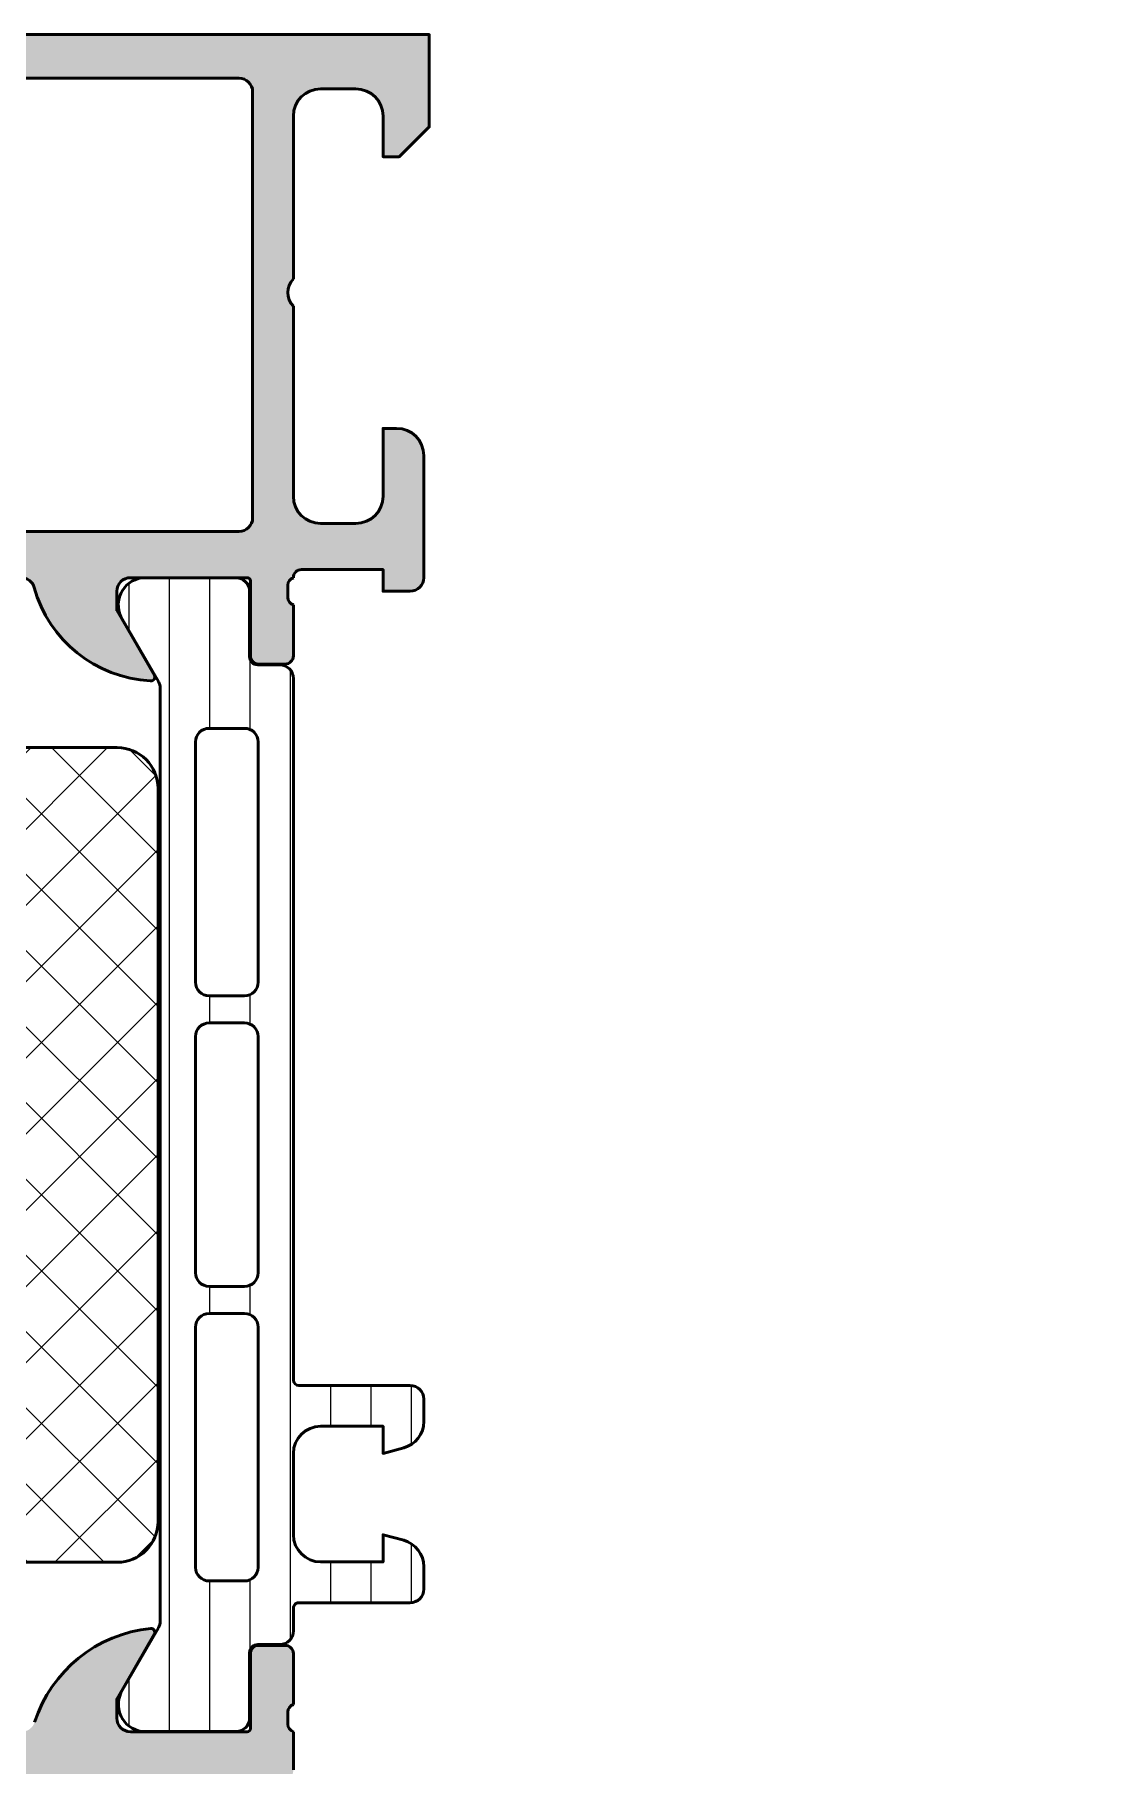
# Model space of a CAD drawing. Extents: x 0 to 94, y -50 to 75.
# Drawn here: x 54.5 to 94, y 11.3 to 75 of the extents above; entities that cross this region are included whole.
import ezdxf

# ---------------------------------------------------------------- set-up
doc = ezdxf.new("R2010")
doc.units = 0
for name, color, linetype, lineweight in [('0S-Alu contour', 7, 'Continuous', 50), ('0S-Alu hatch', 252, 'Continuous', 25), ('0S-Plastic contour', 254, 'Continuous', 50), ('0S-Plastic hatch', 253, 'Continuous', 25), ('0S-PT contour', 91, 'Continuous', 50), ('0S-PT hatch', 103, 'Continuous', 25)]:
    doc.layers.add(name, color=color, linetype=linetype, lineweight=lineweight)

# ---------------------------------------------------------------- blocks, each defined once
blk = doc.blocks.new('284033__6C359EA6_A545_4039_8651_BBAB47DC8556___F2D5224A_0119_4F20_8C53_F41282D07E7C_')
at = {"layer": '0S-Plastic hatch'}
h = blk.add_hatch(dxfattribs=at)
h.set_pattern_fill('ANSI31', color=256, scale=0.4680000000000001, angle=45, style=0)
h.set_pattern_definition([(90, (0, 0), (-1.4859, 0), [])])
edge = h.paths.add_edge_path()
edge.add_line((59.09996198842174, 50.92833361702786), (59.10104830085281, 16.57406486142846))
edge.add_ellipse((58.60104830112571, 16.5740472738114), major_axis=(-0.5000000000364332, 0), ratio=1, start_angle=150.0020787001528, end_angle=180.0020153923252, ccw=False)
edge.add_line((59.03407007280495, 16.32406298372861), (57.71568307501575, 14.04035838247476))
edge.add_arc((58.55695530567452, 13.49975392838028), 0.9999960709244824, 147.275059198046, 261.8204672459877)
edge.add_line((58.41468050876032, 12.50993069970386), (61.89122200456617, 12.51005734716796))
edge.add_arc((61.89120653394642, 13.01005332437417), 0.4999959774455577, 270.0017728166999, 360.0023777790716)
edge.add_line((62.39120251096141, 13.01007407424406), (62.39078363074862, 15.41007244358258))
edge.add_ellipse((62.69078363055182, 15.41008330981689), major_axis=(-0.299999999999997, 0), ratio=1, start_angle=-89.99792470211378, end_angle=0.002075297898500139, ccw=False)
edge.add_line((62.69077276431751, 15.7100833096201), (63.50110409713241, 15.71011193603831))
edge.add_arc((63.5010886657481, 16.21010925689817), 0.4999973210979775, 270.0017683158609, 360.0023822800018)
edge.add_line((64.00108598641388, 16.21013004610165), (64.00240653140382, 17.05120229122874))
edge.add_ellipse((64.20240653140378, 17.05120229122879), major_axis=(-0.1999999999999602, 0), ratio=1, start_angle=269.9999999999959, end_angle=360, ccw=False)
edge.add_line((64.20240653140381, 17.25120229122875), (68.30240653139218, 17.25120229122873))
edge.add_arc((68.30240653139217, 17.75120229122875), 0.5000000000000142, 270.0000000000017, 360)
edge.add_line((68.80240653139217, 17.75120229122875), (68.80240653139172, 18.58195151458678))
edge.add_arc((67.80240653139234, 18.58195151458678), 0.9999999999994194, 0, 74.9999999989227)
edge.add_line((68.06122557651287, 19.54787734087042), (67.3024065313923, 19.75120229122867))
edge.add_line((67.3024065313923, 19.75120229122867), (67.30240653139218, 18.75120229122873))
edge.add_line((67.30240653139218, 18.75120229122873), (65.00240653140384, 18.75120229122873))
edge.add_ellipse((65.0041157771251, 19.7553287754304), major_axis=(-1.004127938958054, 0), ratio=1, start_angle=0.23408772131568867, end_angle=89.90246998467683, ccw=False)
edge.add_line((63.99999621867715, 19.7512263202546), (63.99999621867713, 22.75110467439827))
edge.add_ellipse((65.00411556524489, 22.74707631855109), major_axis=(-1.00412742707411, 0), ratio=1, start_angle=270.0975179750866, end_angle=359.7701403215128, ccw=False)
edge.add_line((65.00240653140378, 23.75120229122872), (67.30240653139218, 23.75120229122874))
edge.add_line((67.30240653139218, 23.75120229122874), (67.30240653139218, 22.75120229122873))
edge.add_line((67.30240653139218, 22.75120229122873), (68.06122557651284, 22.95452724155691))
edge.add_arc((67.80240653139211, 23.92045306784107), 1.000000000000014, 285.0000000010805, 360)
edge.add_line((68.80240653139212, 23.92045306784107), (68.80240653139212, 24.75120229122879))
edge.add_arc((68.30240653139217, 24.75120229122877), 0.4999999999999645, 0, 89.99999999999837)
edge.add_line((68.30240653139218, 25.25120229122874), (64.2024065314039, 25.25120229122873))
edge.add_ellipse((64.2041350842992, 25.45537538707201), major_axis=(-0.2041804127759002, 0), ratio=1, start_angle=1.155868943821872, end_angle=89.5149389342726, ccw=False)
edge.add_line((63.99999621867713, 25.45125658823264), (63.99997329711913, 51.29262339778481))
edge.add_arc((63.49997597625932, 51.29260796640053), 0.4999973210979562, 0.0017683158931002, 90.0023822799153)
edge.add_line((63.4999551870566, 51.7926052870663), (62.68962385424167, 51.7925766606481))
edge.add_ellipse((62.68961298800742, 52.09257666045132), major_axis=(-0.3000000000000183, 0), ratio=1, start_angle=0.002075297898500139, end_angle=90.00207529787389, ccw=False)
edge.add_line((62.38961298820419, 52.09256579421694), (62.38985800878498, 54.49256418760247))
edge.add_arc((61.88986203157875, 54.49254871698272), 0.499995977445579, 0.0017728167248697, 90.0023777790745)
edge.add_line((61.88984128170883, 54.99254469399774), (58.413299785903, 54.99241804653365))
edge.add_arc((58.55564628678474, 54.00260512706298), 0.9999960709244712, 98.18368334978396, 212.7290913977289)
edge.add_line((57.71441322056452, 53.46193973131242), (59.03296565002093, 51.17833064206305))
edge.add_ellipse((58.59996198876952, 50.92831498386882), major_axis=(-0.4999999999994055, 0), ratio=1, start_angle=180.0021352027152, end_angle=210.0020718972501, ccw=False)
edge = h.paths.add_edge_path()
edge.add_line((60.40051391739311, 40.10119604586487), (60.40051391739311, 48.95118994234916))
edge.add_ellipse((60.90051027803649, 48.95119358170578), major_axis=(-0.4999963606566175, 0), ratio=1, start_angle=-90.0004170425845, end_angle=0.00041704286462618256, ccw=False)
edge.add_line((60.90051391739311, 49.45118994234915), (62.20050802366101, 49.45118994234916))
edge.add_ellipse((62.20052459645784, 48.95118994053619), major_axis=(-0.5000000020876287, 0), ratio=1, start_angle=180, end_angle=270.0018991026187, ccw=False)
edge.add_line((62.70052459854546, 48.9511899423543), (62.70052459854547, 40.10119604774747))
edge.add_ellipse((62.20052459638818, 40.10119604774747), major_axis=(-0.5000000021572859, 0), ratio=1, start_angle=89.99810091050108, end_angle=180, ccw=False)
edge.add_line((62.20050802370583, 39.60119604586486), (60.90051391739309, 39.60119604586484))
edge.add_ellipse((60.90051027803633, 40.10119240650808), major_axis=(-0.4999963606564896, 0), ratio=1, start_angle=-0.000417042864683026, end_angle=90.00041704260002, ccw=False)
edge = h.paths.add_edge_path()
edge.add_line((62.70052459853509, 38.10119604656851), (62.70052459853507, 29.40118994305282))
edge.add_ellipse((62.20052459853509, 29.40118994304759), major_axis=(-0.4999999999999787, 0), ratio=1, start_angle=89.9999999999975, end_angle=180, ccw=False)
edge.add_line((62.20052459853508, 28.90118994304761), (60.90051391738271, 28.90118994304763))
edge.add_ellipse((60.90051391738271, 29.40118994304761), major_axis=(-0.4999999999999787, 0), ratio=1, start_angle=0, end_angle=90.0000000000008, ccw=False)
edge.add_line((60.40051391738273, 29.40118994304761), (60.40051391738272, 38.1011960465685))
edge.add_ellipse((60.90051391738274, 38.10119604656328), major_axis=(-0.5000000000000142, 0), ratio=1, start_angle=270.000000001192, end_angle=360, ccw=False)
edge.add_line((60.90051391737233, 38.60119604656329), (62.20052459852467, 38.6011960465633))
edge.add_ellipse((62.20052459853509, 38.10119604656331), major_axis=(-0.5, 0), ratio=1, start_angle=180, end_angle=270.0000000011953, ccw=False)
edge = h.paths.add_edge_path()
edge.add_line((62.70052459853507, 27.40118994305276), (62.70052459853507, 18.55118078777942))
edge.add_ellipse((62.20053985732413, 18.55118078777426), major_axis=(-0.4999847412109446, 0), ratio=1, start_angle=90.00000000000159, end_angle=180, ccw=False)
edge.add_line((62.20053985732413, 18.05119604656332), (60.90052917617179, 18.05119604656329))
edge.add_ellipse((60.9005291761718, 18.55121130535236), major_axis=(-0.500015258789066, 0), ratio=1, start_angle=0, end_angle=89.9999999999992, ccw=False)
edge.add_line((60.40051391738273, 18.55121130535236), (60.40051391738273, 27.40118994304762))
edge.add_ellipse((60.90051027802604, 27.40119358240433), major_axis=(-0.4999963606565535, 0), ratio=1, start_angle=-90.00041704259269, end_angle=0.00041704286462618256, ccw=False)
edge.add_line((60.90051391738273, 27.90118994304764), (62.20050802365065, 27.90118994304762))
edge.add_ellipse((62.20052459644743, 27.40118994123465), major_axis=(-0.5000000020876287, 0), ratio=1, start_angle=180, end_angle=270.001899102613, ccw=False)
at = {"layer": '0S-Alu contour', "color": 7}
for points in [[(60.90051391739311, 49.45118994234915), (62.20050802366101, 49.45118994234916)], [(60.40051391739311, 40.10119604586487), (60.40051391739311, 48.95118994234916)], [(62.70052459854546, 48.9511899423543), (62.70052459854547, 40.10119604774747)], [(62.20050802370583, 39.60119604586486), (60.90051391739309, 39.60119604586484)], [(60.90051391737233, 38.60119604656329), (62.20052459852467, 38.6011960465633)], [(60.40051391738273, 29.40118994304761), (60.40051391738272, 38.1011960465685)], [(62.70052459853509, 38.10119604656851), (62.70052459853507, 29.40118994305282)], [(62.20052459853508, 28.90118994304761), (60.90051391738271, 28.90118994304763)], [(60.90051391738273, 27.90118994304764), (62.20050802365065, 27.90118994304762)], [(60.40051391738273, 18.55121130535236), (60.40051391738273, 27.40118994304762)], [(62.70052459853507, 27.40118994305276), (62.70052459853507, 18.55118078777942)], [(62.20053985732413, 18.05119604656332), (60.90052917617179, 18.05119604656329)]]:
    blk.add_lwpolyline(points, dxfattribs=at)
at = {"layer": '0S-Alu contour', "color": 7, "extrusion": (0, 0, -1)}
for centre, radius, start, end in [((-60.90051027803649, 48.95119358170578), 0.4999963606566175, 359.9995829571354, 90.00041704258453), ((-62.20052459645784, 48.95118994053619), 0.5000000020876287, 89.9981008973813, 180), ((-60.90051027803633, 40.10119240650808), 0.4999963606564896, 269.9995829574, 0.0004170428646345), ((-62.20052459638818, 40.10119604774747), 0.5000000021572859, 180, 270.0018990894989), ((-60.90051391738274, 38.10119604656328), 0.5000000000000142, 0, 89.99999999880797), ((-62.20052459853509, 38.10119604656331), 0.5, 89.99999999880473, 180), ((-60.90051391738271, 29.40118994304761), 0.4999999999999787, 269.9999999999992, 0), ((-62.20052459853509, 29.40118994304759), 0.4999999999999787, 180, 270.0000000000025), ((-60.90051027802604, 27.40119358240433), 0.4999963606565535, 359.9995829571354, 90.00041704259269), ((-62.20052459644743, 27.40118994123465), 0.5000000020876287, 89.998100897387, 180), ((-60.9005291761718, 18.55121130535236), 0.500015258789066, 270.0000000000008, 0), ((-62.20053985732413, 18.55118078777426), 0.4999847412109446, 180, 269.9999999999984)]:
    blk.add_arc(centre, radius, start, end, dxfattribs=at)
at = {"layer": '0S-Plastic contour', "color": 7}
for points in [[(61.88984128170883, 54.99254469399774), (58.413299785903, 54.99241804653365)], [(62.38961298820419, 52.09256579421694), (62.38985800878498, 54.49256418760247)], [(57.71441322056452, 53.46193973131242), (59.03296565002093, 51.17833064206305)], [(63.4999551870566, 51.7926052870663), (62.68962385424167, 51.7925766606481)], [(63.99999621867713, 25.45125658823264), (63.99997329711913, 51.29262339778481)], [(59.09996198842174, 50.92833361702786), (59.10104830085281, 16.57406486142846)], [(68.30240653139218, 25.25120229122874), (64.2024065314039, 25.25120229122873)], [(68.80240653139212, 23.92045306784107), (68.80240653139212, 24.75120229122879)], [(65.00240653140378, 23.75120229122872), (67.30240653139218, 23.75120229122874), (67.30240653139218, 22.75120229122873), (68.06122557651284, 22.95452724155691)], [(63.99999621867715, 19.7512263202546), (63.99999621867713, 22.75110467439827)], [(68.06122557651287, 19.54787734087042), (67.3024065313923, 19.75120229122867), (67.30240653139218, 18.75120229122873), (65.00240653140384, 18.75120229122873)], [(68.80240653139217, 17.75120229122875), (68.80240653139172, 18.58195151458678)], [(64.20240653140381, 17.25120229122875), (68.30240653139218, 17.25120229122873)], [(64.00108598641388, 16.21013004610165), (64.00240653140382, 17.05120229122874)], [(59.03407007280495, 16.32406298372861), (57.71568307501575, 14.04035838247476)], [(62.39120251096141, 13.01007407424406), (62.39078363074862, 15.41007244358258)], [(62.69077276431751, 15.7100833096201), (63.50110409713241, 15.71011193603831)], [(58.41468050876032, 12.50993069970386), (61.89122200456617, 12.51005734716796)]]:
    blk.add_lwpolyline(points, dxfattribs=at)
for centre, radius, start, end in [((58.55564628678474, 54.00260512706298), 0.9999960709244712, 98.18368334978396, 212.7290913977289), ((61.88986203157875, 54.49254871698272), 0.499995977445579, 0.0017728167248697, 90.0023777790745), ((63.49997597625932, 51.29260796640053), 0.4999973210979562, 0.0017683158931002, 90.0023822799153), ((68.30240653139217, 24.75120229122877), 0.4999999999999645, 0, 89.99999999999837), ((67.80240653139211, 23.92045306784107), 1.000000000000014, 285.0000000010805, 0), ((67.80240653139234, 18.58195151458678), 0.9999999999994194, 0, 74.9999999989227), ((68.30240653139217, 17.75120229122875), 0.5000000000000142, 270.0000000000017, 0), ((63.5010886657481, 16.21010925689817), 0.4999973210979775, 270.0017683158609, 0.0023822800018465), ((58.55695530567452, 13.49975392838028), 0.9999960709244824, 147.275059198046, 261.8204672459877), ((61.89120653394642, 13.01005332437417), 0.4999959774455577, 270.0017728166999, 0.0023777790715539)]:
    blk.add_arc(centre, radius, start, end, dxfattribs=at)
at = {"layer": '0S-Plastic contour', "color": 7, "extrusion": (0, 0, -1)}
for centre, radius, start, end in [((-62.68961298800742, 52.09257666045132), 0.3000000000000183, 269.9979247021261, 359.9979247021015), ((-58.59996198876952, 50.92831498386882), 0.4999999999994055, 149.9979281027499, 179.9978647972848), ((-64.2041350842992, 25.45537538707201), 0.2041804127759003, 270.4850610657274, 358.8441310561781), ((-65.00411556524489, 22.74707631855109), 1.00412742707411, 0.2298596784871673, 89.90248202491338), ((-65.0041157771251, 19.7553287754304), 1.004127938958054, 270.0975300153232, 359.7659122786843), ((-64.20240653140378, 17.05120229122879), 0.1999999999999602, 0, 90.00000000000406), ((-58.60104830112571, 16.5740472738114), 0.5000000000364332, 179.9979846076748, 209.9979212998472), ((-62.69078363055182, 15.41008330981689), 0.299999999999997, 359.9979247021015, 89.99792470211386)]:
    blk.add_arc(centre, radius, start, end, dxfattribs=at)
blk = doc.blocks.new('345120__31F8F9F4_940D_404D_8873_47525CB33C26_')
at = {"layer": '0S-Alu hatch'}
h = blk.add_hatch(color=256, dxfattribs=at)
edge = h.paths.add_edge_path()
edge.add_line((25, 71.59996795654297), (26.0999755859375, 70.49999237060545))
edge.add_line((26.0999755859375, 70.49999237060545), (26.699951171875, 70.49999237060545))
edge.add_line((26.699951171875, 70.49999237060545), (26.699951171875, 72.00045013427734))
edge.add_ellipse((27.70003757115056, 72.00035610491898), major_axis=(-1.000086403695934, 0), ratio=1, start_angle=270.00494988616003, end_angle=359.99461298015063, ccw=False)
edge.add_line((27.699951171875, 73.00044250488281), (29, 73.00044250488281))
edge.add_ellipse((28.99994519131176, 72.00038769658362), major_axis=(-1.00005480980111, 0), ratio=1, start_angle=180.002703004082, end_angle=269.99685986559155, ccw=False)
edge.add_line((30, 72.00043487549024), (30, 66))
edge.add_ellipse((29.47516065968164, 65.5), major_axis=(-0.7248836686985065, 0), ratio=1, start_angle=136.3884232636864, end_angle=223.6115767363136, ccw=False)
edge.add_line((30, 65), (30, 58))
edge.add_ellipse((28.99994120227104, 58.00005879772896), major_axis=(-1.000058799457446, 0), ratio=1, start_angle=90.0033686636408, end_angle=179.996631336242, ccw=False)
edge.add_line((29, 57), (27.699951171875, 57))
edge.add_ellipse((27.70003864244394, 58.00008747056893), major_axis=(-1.000087474394151, 0), ratio=1, start_angle=0.005011256110094564, end_angle=89.99498874391873, ccw=False)
edge.add_line((26.699951171875, 57.9999999999995), (26.699951171875, 60.5))
edge.add_line((26.699951171875, 60.5), (26.199951171875, 60.5))
edge.add_arc((26.20003864244394, 59.49991252943106), 1.000087474394158, 90.00501125608184, 179.9949887438899)
edge.add_line((25.199951171875, 59.50000000000049), (25.20001220703125, 55))
edge.add_arc((25.69998146641059, 54.99997688836301), 0.4999692599135194, 179.9973514386468, 270.0035228322341)
edge.add_line((25.70001220703125, 54.50000762939453), (26.70001220703125, 54.5))
edge.add_line((26.70001220703125, 54.5), (26.70001220703125, 55.29999542236328))
edge.add_line((26.70001220703125, 55.29999542236328), (29.69992065429687, 55.29999542236328))
edge.add_ellipse((29.70053773361598, 55.00062467693962), major_axis=(-0.2993713814017683, 0), ratio=1, start_angle=179.8789847210085, end_angle=270.1181010204816, ccw=False)
edge.add_ellipse((29.92107200072258, 54.73247177861234), major_axis=(-0.2788950563274384, 0), ratio=1, start_angle=178.8354106259045, end_angle=253.5801235805051, ccw=False)
edge.add_line((30.19990944726563, 54.72680337061397), (30.19990944726563, 54.27320937061399))
edge.add_ellipse((29.92104135162247, 54.26754871113693), major_axis=(-0.278925541737147, 0), ratio=1, start_angle=106.4245945553528, end_angle=181.1628700728862, ccw=False)
edge.add_line((29.99990844726562, 54.00000537061398), (29.99990844726563, 52.11999437060547))
edge.add_arc((30.29990844726563, 52.11999437060547), 0.3000000000000007, 180, 270.0000000000007)
edge.add_line((30.29990844726563, 51.81999437060547), (31.27988276630841, 51.81999437060547))
edge.add_arc((31.27988276630841, 52.11999437060547), 0.3000000000000043, 270, 360)
edge.add_line((31.57988276630842, 52.11999437060547), (31.57988276630841, 54.87999237060546))
edge.add_ellipse((31.69988276630841, 54.87999237060547), major_axis=(-0.1199999999999939, 0), ratio=1, start_angle=269.9999999999966, end_angle=360, ccw=False)
edge.add_line((31.69988276630841, 54.99999237060546), (35.99987792968751, 55.0001220703125))
edge.add_ellipse((35.99989081194119, 54.50013495270454), major_axis=(-0.4999871177739147, 0), ratio=1, start_angle=179.9993980350858, end_angle=270.0014762355673, ccw=False)
edge.add_line((36.49987792968751, 54.50012969970502), (36.4998779296875, 53.80012512207031))
edge.add_line((36.4998779296875, 53.80012512207031), (35.11163330078125, 51.3956069946289))
edge.add_arc((35.2354760166632, 51.33769717461277), 0.1367134431258271, 154.9388426484942, 284.9266257937842)
edge.add_arc((34.92090979592016, 56.01638100774355), 4.823483216037484, 274.1585276595125, 343.4516360774273)
edge.add_ellipse((40.02389249098135, 54.50012207031239), major_axis=(-0.500000000000105, 0), ratio=1, start_angle=269.9999999999984, end_angle=343.45163607742865, ccw=False)
edge.add_line((40.02389249098137, 55.0001220703125), (53.97897234221997, 55.0001220703125))
edge.add_ellipse((53.97897234221999, 54.50012207031238), major_axis=(-0.5000000000001208, 0), ratio=1, start_angle=195.5022685849569, end_angle=270.00000000000165, ccw=False)
edge.add_arc((58.97791587154023, 55.88666495980151), 4.687671692939359, 195.5022685849561, 266.9583986954666)
edge.add_arc((58.76730593307565, 51.33526302328413), 0.1351541355356594, 253.6162966762189, 386.5182348815064)
edge.add_line((58.88824081420898, 51.39560699462891), (57.49999618530273, 53.8001251220703))
edge.add_line((57.49999618530273, 53.8001251220703), (57.49999618530273, 54.50012969970702))
edge.add_ellipse((57.99998330304906, 54.50013495270452), major_axis=(-0.4999871177739239, 0), ratio=1, start_angle=-90.00147623556478, end_angle=0.0006019649143240713, ccw=False)
edge.add_line((57.99999618530272, 55.00012207031249), (62.30002203960009, 55.00012952636687))
edge.add_ellipse((62.30002203960011, 54.88012969970704), major_axis=(-0.1199998266598357, 0), ratio=1, start_angle=180, end_angle=270.00000000000676, ccw=False)
edge.add_line((62.42002186625994, 54.88012969970703), (62.42002186625994, 52.12013169970703))
edge.add_arc((62.72002186625995, 52.12013169970703), 0.3000000000000043, 180, 269.9999999999986)
edge.add_line((62.72002186625994, 51.82013169970701), (63.69999618530272, 51.82013169970701))
edge.add_arc((63.69999618530271, 52.12013169970703), 0.3000000000000043, 270.0000000000013, 360)
edge.add_line((63.99999618530271, 52.12013169970703), (63.99999618530272, 54.00014269971554))
edge.add_ellipse((64.07886328094587, 54.26768604023847), major_axis=(-0.2789255417371383, 0), ratio=1, start_angle=-1.1628700728879835, end_angle=73.575405444649, ccw=False)
edge.add_line((63.79999518530271, 54.27334669971553), (63.79999518530273, 54.72694069971554))
edge.add_ellipse((64.07883263184577, 54.73260910771392), major_axis=(-0.2788950563274237, 0), ratio=1, start_angle=-73.58012358049638, end_angle=1.1645893740987958, ccw=False)
edge.add_ellipse((64.29930476826628, 55.00068701524947), major_axis=(-0.2993091018266813, 0), ratio=1, start_angle=-90.1234469669696, end_angle=0.1066851849668069, ccw=False)
edge.add_line((64.2999496459961, 55.29999542236328), (67.29985809326172, 55.29999542236328))
edge.add_line((67.29985809326172, 55.29999542236328), (67.29985809326172, 54.50000000000001))
edge.add_line((67.29985809326172, 54.50000000000001), (68.29985809326172, 54.50000762939453))
edge.add_arc((68.29988883388238, 54.99997688836302), 0.4999692599135316, 269.9964771677667, 360.0026485613531)
edge.add_line((68.79985809326173, 55.00000000000003), (68.79991912841797, 59.5))
edge.add_arc((67.79983165784903, 59.49991252943106), 1.000087474394158, 0.0050112561101264, 89.99498874391819)
edge.add_line((67.79991912841797, 60.5), (67.29991912841795, 60.5))
edge.add_line((67.29991912841795, 60.5), (67.29991912841795, 58))
edge.add_ellipse((66.29983165784903, 58.00008747056895), major_axis=(-1.000087474394158, 0), ratio=1, start_angle=90.0050112560819, end_angle=179.99498874389, ccw=False)
edge.add_line((66.29991912841797, 57), (64.99987030029297, 57))
edge.add_ellipse((64.99992287798285, 58.00004876279931), major_axis=(-1.000048764181455, 0), ratio=1, start_angle=0.0027937662852082212, end_angle=89.99698766716563, ccw=False)
edge.add_line((63.99987411499024, 58.00000000000135), (63.99987411499023, 65))
edge.add_ellipse((64.52471345530859, 65.5), major_axis=(-0.7248836686985038, 0), ratio=1, start_angle=-43.61157673631328, end_angle=43.61157673631379, ccw=False)
edge.add_line((63.99987411499023, 66), (63.99987411499023, 72.00043487548828))
edge.add_ellipse((64.99991888881756, 72.00039773154604), major_axis=(-1.000044774517131, 0), ratio=1, start_angle=270.00278379275005, end_angle=359.9978719041484, ccw=False)
edge.add_line((64.99987030029297, 73.00044250488281), (66.29991912841797, 73.00044250488281))
edge.add_ellipse((66.29983272914241, 72.00035610491898), major_axis=(-1.000086403695928, 0), ratio=1, start_angle=180.0053870199847, end_angle=269.99505011383974, ccw=False)
edge.add_line((67.29991912841795, 72.00045013427822), (67.29991912841795, 70.49999237060545))
edge.add_line((67.29991912841795, 70.49999237060545), (67.89989471435545, 70.49999237060545))
edge.add_line((67.89989471435545, 70.49999237060545), (68.99987030029297, 71.59996795654297))
edge.add_line((68.99987030029297, 71.59996795654297), (68.99987030029298, 75))
edge.add_line((68.99987030029298, 75), (25, 75))
edge.add_line((25, 75), (25, 71.59996795654297))
edge = h.paths.add_edge_path()
edge.add_ellipse((32.00001799965668, 72.89999115561676), major_axis=(-0.500002740875127, 0), ratio=1, start_angle=270.00031407857136, end_angle=359.99968592151924, ccw=False)
edge.add_line((32.00001525878906, 73.39999389648438), (61.99985885620117, 73.39999389648438))
edge.add_ellipse((61.99985611533357, 72.89999115561676), major_axis=(-0.5000027408751199, 0), ratio=1, start_angle=180.0003140784808, end_angle=269.99968592142943, ccw=False)
edge.add_line((62.49985885620117, 72.89999389648438), (62.49985885620117, 57.19999694824297))
edge.add_ellipse((61.99985611533357, 57.19999968910979), major_axis=(-0.5000027408751199, 0), ratio=1, start_angle=90.00031407857063, end_angle=179.9996859215194, ccw=False)
edge.add_line((61.99985885620117, 56.69999694824219), (32.00001525878906, 56.69999694824219))
edge.add_ellipse((32.00001799965669, 57.19999968910981), major_axis=(-0.5000027408751332, 0), ratio=1, start_angle=0.00031407848081244083, end_angle=89.9996859214279, ccw=False)
edge.add_line((31.50001525878906, 57.19999694824219), (31.50001525878906, 72.89999389648356))
at = {"layer": '0S-Alu contour', "color": 7}
for points in [[(67.29991912841795, 72.00045013427822), (67.29991912841795, 70.49999237060545), (67.89989471435545, 70.49999237060545), (68.99987030029297, 71.59996795654297), (68.99987030029298, 75), (25, 75), (25, 71.59996795654297)], [(32.00001525878906, 73.39999389648438), (61.99985885620117, 73.39999389648438)], [(27.699951171875, 73.00044250488281), (29, 73.00044250488281)], [(31.50001525878906, 57.19999694824219), (31.50001525878906, 72.89999389648356)], [(62.49985885620117, 72.89999389648438), (62.49985885620117, 57.19999694824297)], [(64.99987030029297, 73.00044250488281), (66.29991912841797, 73.00044250488281)], [(25, 71.59996795654297), (26.0999755859375, 70.49999237060545), (26.699951171875, 70.49999237060545), (26.699951171875, 72.00045013427734)], [(30, 72.00043487549024), (30, 66)], [(63.99987411499023, 66), (63.99987411499023, 72.00043487548828)], [(30, 65), (30, 58)], [(63.99987411499024, 58.00000000000135), (63.99987411499023, 65)], [(26.699951171875, 57.9999999999995), (26.699951171875, 60.5), (26.199951171875, 60.5)], [(67.79991912841797, 60.5), (67.29991912841795, 60.5), (67.29991912841795, 58)], [(25.199951171875, 59.50000000000049), (25.20001220703125, 55)], [(68.79985809326173, 55.00000000000003), (68.79991912841797, 59.5)], [(29, 57), (27.699951171875, 57)], [(66.29991912841797, 57), (64.99987030029297, 57)], [(61.99985885620117, 56.69999694824219), (32.00001525878906, 56.69999694824219)], [(25.70001220703125, 54.50000762939453), (26.70001220703125, 54.5), (26.70001220703125, 55.29999542236328), (29.69992065429687, 55.29999542236328)], [(31.57988276630842, 52.11999437060547), (31.57988276630841, 54.87999237060546)], [(31.69988276630841, 54.99999237060546), (35.99987792968751, 55.0001220703125)], [(40.02389249098137, 55.0001220703125), (53.97897234221997, 55.0001220703125)], [(57.99999618530272, 55.00012207031249), (62.30002203960009, 55.00012952636687)], [(62.42002186625994, 54.88012969970703), (62.42002186625994, 52.12013169970703)], [(64.2999496459961, 55.29999542236328), (67.29985809326172, 55.29999542236328), (67.29985809326172, 54.50000000000001), (68.29985809326172, 54.50000762939453)], [(30.19990944726563, 54.72680337061397), (30.19990944726563, 54.27320937061399)], [(36.49987792968751, 54.50012969970502), (36.4998779296875, 53.80012512207031), (35.11163330078125, 51.3956069946289)], [(58.88824081420898, 51.39560699462891), (57.49999618530273, 53.8001251220703), (57.49999618530273, 54.50012969970702)], [(63.79999518530271, 54.27334669971553), (63.79999518530273, 54.72694069971554)], [(29.99990844726562, 54.00000537061398), (29.99990844726563, 52.11999437060547)], [(63.99999618530271, 52.12013169970703), (63.99999618530272, 54.00014269971554)], [(30.29990844726563, 51.81999437060547), (31.27988276630841, 51.81999437060547)], [(62.72002186625994, 51.82013169970701), (63.69999618530272, 51.82013169970701)]]:
    blk.add_lwpolyline(points, dxfattribs=at)
at = {"layer": '0S-Alu contour', "color": 7, "extrusion": (0, 0, -1)}
for centre, radius, start, end in [((-32.00001799965668, 72.89999115561676), 0.500002740875127, 0.0003140784807261, 89.99968592142865), ((-61.99985611533357, 72.89999115561676), 0.5000027408751199, 90.00031407857054, 179.9996859215192), ((-27.70003757115056, 72.00035610491898), 1.000086403695934, 0.0053870198493499, 89.99505011383995), ((-28.99994519131176, 72.00038769658362), 1.00005480980111, 90.00314013440845, 179.997296995918), ((-64.99991888881756, 72.00039773154604), 1.000044774517131, 0.0021280958516367, 89.99721620724998), ((-66.29983272914241, 72.00035610491898), 1.000086403695928, 90.00494988616028, 179.9946129800153), ((-29.47516065968164, 65.5), 0.7248836686985065, 136.3884232636864, 223.6115767363136), ((-64.52471345530859, 65.5), 0.7248836686985038, 316.3884232636862, 43.6115767363134), ((-27.70003864244394, 58.00008747056893), 1.000087474394151, 270.0050112560814, 359.9949887438899), ((-28.99994120227104, 58.00005879772896), 1.000058799457446, 180.003368663758, 269.9966313363592), ((-64.99992287798285, 58.00004876279931), 1.000048764181455, 270.0030123328344, 359.9972062337148), ((-66.29983165784903, 58.00008747056895), 1.000087474394158, 180.0050112561101, 269.9949887439181), ((-32.00001799965669, 57.19999968910981), 0.5000027408751332, 270.0003140785721, 359.9996859215192), ((-61.99985611533357, 57.19999968910979), 0.5000027408751199, 180.0003140784807, 269.9996859214294), ((-29.70053773361598, 55.00062467693962), 0.2993713814017683, 89.88189897951835, 180.1210152789915), ((-29.92107200072258, 54.73247177861234), 0.2788950563274384, 106.4198764194949, 181.1645893740956), ((-31.69988276630841, 54.87999237060547), 0.1199999999999939, 0, 90.0000000000034), ((-35.99989081194119, 54.50013495270454), 0.4999871177739148, 89.9985237644327, 180.0006019649143), ((-40.02389249098135, 54.50012207031239), 0.500000000000105, 16.54836392257136, 90.0000000000016), ((-53.97897234221999, 54.50012207031238), 0.5000000000001208, 89.99999999999837, 164.4977314150431), ((-57.99998330304906, 54.50013495270452), 0.4999871177739239, 359.9993980350857, 90.00147623556484), ((-62.30002203960011, 54.88012969970704), 0.1199998266598357, 89.99999999999324, 180), ((-64.07883263184577, 54.73260910771392), 0.2788950563274237, 358.8354106259012, 73.5801235804964), ((-64.29930476826628, 55.00068701524947), 0.2993091018266813, 359.8933148150332, 90.1234469669697), ((-29.92104135162247, 54.26754871113693), 0.278925541737147, 178.8371299271138, 253.5754054446472), ((-64.07886328094587, 54.26768604023847), 0.2789255417371383, 286.4245945553511, 1.162870072888105)]:
    blk.add_arc(centre, radius, start, end, dxfattribs=at)
at = {"layer": '0S-Alu contour', "color": 7}
for centre, radius, start, end in [((26.20003864244394, 59.49991252943106), 1.000087474394158, 90.00501125608184, 179.9949887438899), ((67.79983165784903, 59.49991252943106), 1.000087474394158, 0.0050112561101264, 89.99498874391819), ((25.69998146641059, 54.99997688836301), 0.4999692599135194, 179.9973514386468, 270.0035228322341), ((68.29988883388238, 54.99997688836302), 0.4999692599135316, 269.9964771677667, 0.0026485613531484), ((34.92090979592016, 56.01638100774355), 4.823483216037484, 274.1585276595125, 343.4516360774273), ((58.97791587154023, 55.88666495980151), 4.687671692939359, 195.5022685849561, 266.9583986954666), ((30.29990844726563, 52.11999437060547), 0.3000000000000007, 180, 270.0000000000007), ((31.27988276630841, 52.11999437060547), 0.3000000000000043, 270, 0), ((62.72002186625995, 52.12013169970703), 0.3000000000000043, 180, 269.9999999999986), ((63.69999618530271, 52.12013169970703), 0.3000000000000043, 270.0000000000013, 0), ((35.2354760166632, 51.33769717461277), 0.1367134431258271, 154.9388426484942, 284.9266257937842), ((58.76730593307565, 51.33526302328413), 0.1351541355356594, 253.6162966762189, 26.51823488150635)]:
    blk.add_arc(centre, radius, start, end, dxfattribs=at)
blk = doc.blocks.new('382360__E9111ABD_8E90_4E13_966F_8366055547B5_')
at = {"layer": '0S-PT hatch'}
h = blk.add_hatch(dxfattribs=at)
h.set_pattern_fill('ANSI37', color=256, scale=0.625, angle=90, style=0)
h.set_pattern_definition([(135, (0, 0), (-1.403165018917055, -1.403165018917055), []), (225, (0, 0), (1.403165018917055, -1.403165018917055), [])])
edge = h.paths.add_edge_path()
edge.add_ellipse((57.51974684121751, 47.24119923922816), major_axis=(-1.499999999999992, 0), ratio=1, start_angle=180, end_angle=270.0000000000003, ccw=False)
edge.add_line((59.01974684121751, 47.24119923922816), (59.01974684121751, 20.24119923922816))
edge.add_ellipse((57.51974684121751, 20.24119923922815), major_axis=(-1.499999999999992, 0), ratio=1, start_angle=89.99999999999977, end_angle=180, ccw=False)
edge.add_line((57.51974684121751, 18.74119923922816), (36.51974684121751, 18.74119923922816))
edge.add_ellipse((36.5197468412175, 20.24119923922816), major_axis=(-1.499999999999996, 0), ratio=1, start_angle=0, end_angle=90.00000000000028, ccw=False)
edge.add_line((35.01974684121751, 20.24119923922816), (35.01974684121751, 47.24119923922816))
edge.add_ellipse((36.5197468412175, 47.24119923922817), major_axis=(-1.499999999999992, 0), ratio=1, start_angle=269.9999999999997, end_angle=360, ccw=False)
edge.add_line((36.51974684121751, 48.74119923922816), (57.51974684121751, 48.74119923922815))
at = {"layer": '0S-PT contour', "color": 7}
for points in [[(36.51974684121751, 48.74119923922816), (57.51974684121751, 48.74119923922815)], [(35.01974684121751, 20.24119923922816), (35.01974684121751, 47.24119923922816)], [(59.01974684121751, 47.24119923922816), (59.01974684121751, 20.24119923922816)], [(57.51974684121751, 18.74119923922816), (36.51974684121751, 18.74119923922816)]]:
    blk.add_lwpolyline(points, dxfattribs=at)
at = {"layer": '0S-PT contour', "color": 7, "extrusion": (0, 0, -1)}
for centre, radius, start, end in [((-36.5197468412175, 47.24119923922817), 1.499999999999992, 0, 90.00000000000028), ((-57.51974684121751, 47.24119923922816), 1.499999999999992, 89.99999999999973, 180), ((-36.5197468412175, 20.24119923922816), 1.499999999999996, 269.9999999999997, 0), ((-57.51974684121751, 20.24119923922815), 1.499999999999992, 180, 270.0000000000002)]:
    blk.add_arc(centre, radius, start, end, dxfattribs=at)
blk = doc.blocks.new('347170__F2A2A305_ED98_44A5_8DE3_8D0D16699A0F_')
at = {"layer": '0S-Alu hatch'}
h = blk.add_hatch(color=256, dxfattribs=at)
edge = h.paths.add_edge_path()
edge.add_line((25, 1.600006103515625), (31.05704957566179, 1.946121914226026))
edge.add_arc((31, 2.944493260928652), 1.000000000000003, 273.2704755915706, 360)
edge.add_line((32, 2.944493260928645), (32, 10.10000610351562))
edge.add_arc((31.5, 10.10000610351563), 0.4999999999999965, 0, 89.99999999999959)
edge.add_line((31.50000000000001, 10.60000610351562), (30.50000000000001, 10.60000610351562))
edge.add_ellipse((30.49999999999999, 11.10000610351562), major_axis=(-0.4999999999999929, 0), ratio=1, start_angle=0, end_angle=90.0000000000012, ccw=False)
edge.add_line((30, 11.10000610351562), (30, 12.50000000000001))
edge.add_arc((29.92116355345695, 12.76752059199313), 0.2788950563274372, 286.4198764194927, 361.1645893740982)
edge.add_line((30.20000100000001, 12.7731889999915), (30.20000100000001, 13.2267829999915))
edge.add_arc((29.92113290435683, 13.23244365946856), 0.2789255417371541, 358.8371299271138, 433.5754054446453)
edge.add_line((30, 13.49998699999151), (30.00000000000001, 15.37999800000001))
edge.add_ellipse((30.3, 15.37999800000001), major_axis=(-0.2999999999999936, 0), ratio=1, start_angle=269.9999999999993, end_angle=360, ccw=False)
edge.add_line((30.30000000000001, 15.67999800000001), (31.2799743190428, 15.67999800000001))
edge.add_ellipse((31.2799743190428, 15.37999800000002), major_axis=(-0.2999999999999883, 0), ratio=1, start_angle=180, end_angle=269.99999999999864, ccw=False)
edge.add_line((31.57997431904279, 15.37999800000001), (31.57997431904279, 12.62000000000001))
edge.add_arc((31.69997431904281, 12.62000000000001), 0.1200000000000116, 180, 270)
edge.add_line((31.69997431904281, 12.5), (36, 12.5))
edge.add_arc((36, 13), 0.5000000000000036, 269.9999999999992, 360)
edge.add_line((36.5, 13), (36.49999999999999, 13.7))
edge.add_line((36.49999999999999, 13.7), (35.11850454237764, 16.09282032302755))
edge.add_ellipse((35.2381197846483, 16.16188021535171), major_axis=(-0.1381197846483027, 0), ratio=1, start_angle=-95.62257755079202, end_angle=30.000000000003524, ccw=False)
edge.add_ellipse((34.76177675882622, 11.3233911381523), major_axis=(-4.9999999999999, 0), ratio=1, start_angle=197.7484163560705, end_angle=264.3774224492066, ccw=False)
edge.add_arc((40.00016724199148, 13.00005352948752), 0.5001755998000226, 197.7484163560676, 269.9999999999968)
edge.add_line((40.00016724199144, 12.49987792968749), (53.9998060551277, 12.4998779296875))
edge.add_arc((53.99980605512769, 13.00005352948753), 0.5001755998000342, 270.0000000000008, 342.2515836439295)
edge.add_ellipse((59.23819653829298, 11.32339113815231), major_axis=(-4.999999999999901, 0), ratio=1, start_angle=275.62257755079395, end_angle=342.25158364392973, ccw=False)
edge.add_ellipse((58.76185351247084, 16.16188021535172), major_axis=(-0.1381197846482975, 0), ratio=1, start_angle=149.9999999999976, end_angle=275.6225775507894, ccw=False)
edge.add_line((58.8814687547415, 16.09282032302756), (57.49997329711913, 13.7))
edge.add_line((57.49997329711913, 13.7), (57.49997329711914, 13))
edge.add_arc((57.99997329711914, 13), 0.5, 180, 269.9999999999984)
edge.add_line((57.99997329711913, 12.5), (62.29999897807633, 12.5))
edge.add_arc((62.29999897807633, 12.62000000000001), 0.1200000000000152, 270, 360)
edge.add_line((62.41999897807635, 12.62000000000002), (62.41999897807634, 15.379998))
edge.add_ellipse((62.71999897807634, 15.37999799999999), major_axis=(-0.3000000000000043, 0), ratio=1, start_angle=269.99999999999864, end_angle=360, ccw=False)
edge.add_line((62.71999897807635, 15.679998), (63.69997329711913, 15.679998))
edge.add_ellipse((63.69997329711914, 15.37999799999999), major_axis=(-0.300000000000006, 0), ratio=1, start_angle=180, end_angle=270.00000000000136, ccw=False)
edge.add_line((63.99997329711914, 15.379998), (63.99997329711914, 13.49998699999148))
edge.add_arc((64.07884039276229, 13.23244365946855), 0.2789255417371297, 106.4245945553516, 181.162870072884)
edge.add_line((63.79997229711914, 13.2267829999915), (63.79997229711914, 12.77318899999148))
edge.add_arc((64.07880974366219, 12.76752059199309), 0.2788950563274381, 178.8354106258996, 253.5801235805051)
edge.add_line((63.99997329711913, 12.49999999999998), (63.99997329711914, 11.10000610351562))
edge.add_ellipse((63.49997329711914, 11.10000610351562), major_axis=(-0.5, 0), ratio=1, start_angle=89.9999999999983, end_angle=180, ccw=False)
edge.add_line((63.49997329711912, 10.60000610351562), (62.49996948242188, 10.60000610351562))
edge.add_arc((62.49996948242188, 10.10000610351562), 0.5000000000000018, 90, 180)
edge.add_line((61.99996948242188, 10.10000610351562), (61.99996948242188, 2.944493478911098))
edge.add_arc((62.99996948242188, 2.944493478911094), 0.9999999999999928, 180, 266.7295223531663)
edge.add_line((62.94291987094739, 1.946122134254911), (68.9999694824219, 1.600006103515625))
edge.add_line((68.9999694824219, 1.600006103515625), (83.59849254281089, 1.59999999999998))
edge.add_line((83.59849254281089, 1.59999999999998), (84.89996948242184, 1.59999999999998))
edge.add_arc((84.89996948242184, 2.099999999999996), 0.5000000000000169, 270.0000000000017, 360)
edge.add_line((85.39996948242185, 2.100000000000001), (85.39996948242187, 3.299999999999954))
edge.add_arc((84.89996948242187, 3.299999999999977), 0.5, 0, 89.99999999999837)
edge.add_line((84.89996948242188, 3.799999999999977), (84.39996948242187, 3.799999999999982))
edge.add_ellipse((84.39996948242187, 4.299999999999966), major_axis=(-0.4999999999999832, 0), ratio=1, start_angle=0, end_angle=90.00000000000159, ccw=False)
edge.add_line((83.89996948242188, 4.299999999999975), (83.89996948242187, 4.499999999999992))
edge.add_ellipse((84.39996948242187, 4.499999999999992), major_axis=(-0.5, 0), ratio=1, start_angle=269.9999999999951, end_angle=360, ccw=False)
edge.add_line((84.39996948242191, 4.999999999999995), (87.19996948242185, 5))
edge.add_ellipse((87.19996948242186, 4.500000000000005), major_axis=(-0.4999999999999947, 0), ratio=1, start_angle=180, end_angle=270.00000000000165, ccw=False)
edge.add_line((87.69996948242186, 4.499999999999985), (87.69996948242186, 4))
edge.add_line((87.69996948242186, 4), (86.69996948242186, 4))
edge.add_line((86.69996948242186, 4), (86.69996948242186, 2.299999999999982))
edge.add_arc((87.69996948242186, 2.299999999999984), 1, 180, 270)
edge.add_line((87.69996948242186, 1.299999999999984), (91.69996948242184, 1.299999999999997))
edge.add_arc((91.69996948242184, 2.30000000000001), 1.000000000000013, 270, 360)
edge.add_line((92.69996948242186, 2.300000000000004), (92.69996948242186, 4))
edge.add_line((92.69996948242186, 4), (91.69996948242186, 4))
edge.add_line((91.69996948242186, 4), (91.69996948242186, 4.5))
edge.add_ellipse((92.19996948242186, 4.500000000000005), major_axis=(-0.5, 0), ratio=1, start_angle=270, end_angle=360, ccw=False)
edge.add_line((92.19996948242186, 5), (93.49996948242188, 5))
edge.add_ellipse((93.49996948242188, 4.500000000000005), major_axis=(-0.4999999999999947, 0), ratio=1, start_angle=180, end_angle=270, ccw=False)
edge.add_line((93.99996948242188, 4.5), (93.99996948242188, 0.5))
edge.add_ellipse((93.49996948242188, 0.4999999999999953), major_axis=(-0.5, 0), ratio=1, start_angle=90, end_angle=180, ccw=False)
edge.add_line((93.49996948242188, 0), (69.5, 0))
edge.add_arc((69.50000567097598, -0.5000056709759808), 0.5000056710081403, 90.00064983860833, 179.9993501627087)
edge.add_line((69, -0.499999999999993), (69, -48.5))
edge.add_ellipse((67.49994525507854, -48.49994525507856), major_axis=(-1.500054745920408, 0), ratio=1, start_angle=90.00209102564929, end_angle=179.9979089742997, ccw=False)
edge.add_line((67.5, -50), (26.49996948242188, -50))
edge.add_ellipse((26.50002422734332, -48.49994525507856), major_axis=(-1.500054745920408, 0), ratio=1, start_angle=0.0020910257003947663, end_angle=89.99790897435082, ccw=False)
edge.add_line((24.99996948242188, -48.5), (24.99996948242188, -0.5000000000000071))
edge.add_arc((24.49996381144591, -0.5000056709759729), 0.5000056710081293, 0.000649837291275, 89.99935016139167)
edge.add_line((24.49996948242189, -3.2e-15), (0.5, 0))
edge.add_ellipse((0.5000000000000001, 0.5000000000000001), major_axis=(-0.5000000000000001, 0), ratio=1, start_angle=0, end_angle=90, ccw=False)
edge.add_line((0, 0.5000000000000001), (0, 4.5))
edge.add_ellipse((0.4999999999999999, 4.5), major_axis=(-0.4999999999999999, 0), ratio=1, start_angle=270, end_angle=360, ccw=False)
edge.add_line((0.5, 5), (1.800000000000011, 5))
edge.add_ellipse((1.800000000000012, 4.5), major_axis=(-0.4999999999999992, 0), ratio=1, start_angle=180, end_angle=270.0000000000001, ccw=False)
edge.add_line((2.300000000000011, 4.5), (2.300000000000011, 4))
edge.add_line((2.300000000000011, 4), (1.300000000000011, 4))
edge.add_line((1.300000000000011, 4), (1.30000000000004, 2.299999999999997))
edge.add_arc((2.30000000000004, 2.299999999999997), 1, 180, 270)
edge.add_line((2.30000000000004, 1.299999999999996), (6.300000000000009, 1.299999999999982))
edge.add_arc((6.300000000000011, 2.299999999999983), 1, 269.9999999999999, 360)
edge.add_line((7.300000000000012, 2.299999999999982), (7.300000000000011, 4))
edge.add_line((7.300000000000011, 4), (6.300000000000011, 4))
edge.add_line((6.300000000000011, 4), (6.300000000000011, 4.499999999999985))
edge.add_ellipse((6.80000000000001, 4.5), major_axis=(-0.4999999999999992, 0), ratio=1, start_angle=269.99999999999983, end_angle=360, ccw=False)
edge.add_line((6.800000000000012, 5), (9.599999999999993, 5))
edge.add_ellipse((9.59999999999999, 4.499999999999999), major_axis=(-0.5000000000000009, 0), ratio=1, start_angle=180, end_angle=269.99999999999983, ccw=False)
edge.add_line((10.09999999999999, 4.5), (10.09999999999999, 4.299999999999982))
edge.add_ellipse((9.599999999999994, 4.299999999999983), major_axis=(-0.5, 0), ratio=1, start_angle=90.0000000000004, end_angle=180, ccw=False)
edge.add_line((9.599999999999998, 3.799999999999982), (9.099999999999994, 3.799999999999982))
edge.add_arc((9.099999999999998, 3.299999999999979), 0.5000000000000036, 90.0000000000004, 180)
edge.add_line((8.599999999999994, 3.299999999999979), (8.600000000000023, 2.09999999999998))
edge.add_arc((9.100000000000023, 2.09999999999998), 0.5, 180, 270)
edge.add_line((9.100000000000023, 1.59999999999998), (10.40147693924036, 1.59999999999998))
edge.add_line((10.40147693924036, 1.59999999999998), (25, 1.600006103515625))
edge = h.paths.add_edge_path()
edge.add_line((33.39999389648437, 10.30000305175781), (33.39999389648437, 2.100006103515625))
edge.add_arc((33.89999389648437, 2.100006103515625), 0.5, 180, 270)
edge.add_line((33.89999389648437, 1.600006103515625), (60.0999755859375, 1.600006103515625))
edge.add_arc((60.0999755859375, 2.100006103515625), 0.5, 270, 360)
edge.add_line((60.5999755859375, 2.100006103515625), (60.5999755859375, 10.30000305175781))
edge.add_arc((60.0999755859375, 10.30000305175781), 0.5, 0, 90)
edge.add_line((60.0999755859375, 10.80000305175781), (33.89999389648437, 10.80000305175781))
edge.add_arc((33.89999389648437, 10.30000305175781), 0.5, 90, 180)
edge = h.paths.add_edge_path()
edge.add_line((26.99996948242187, -0.5), (26.99996948242187, -46.5))
edge.add_arc((27.50001148190782, -46.49995800051406), 0.500042001249753, 180.0048123823111, 269.9951876176738)
edge.add_line((27.49996948242188, -47), (66.5, -47))
edge.add_arc((66.49995800051407, -46.49995800051407), 0.5000420012497387, 270.0048123823245, 359.9951876176889)
edge.add_line((67, -46.5), (67, -0.4999999999999929))
edge.add_arc((66.49993177976005, -0.5000682202399525), 0.5000682248933193, 0.0078163970562446, 89.9921836028681)
edge.add_line((66.5, 6e-16), (27.49996948242188, 0))
edge.add_arc((27.50003770266184, -0.5000682202399637), 0.5000682248933299, 90.00781639713311, 179.9921836029437)
at = {"layer": '0S-Alu contour', "color": 7}
for points in [[(58.8814687547415, 16.09282032302756), (57.49997329711913, 13.7), (57.49997329711914, 13)], [(62.41999897807635, 12.62000000000002), (62.41999897807634, 15.379998)], [(62.71999897807635, 15.679998), (63.69997329711913, 15.679998)], [(63.99997329711914, 15.379998), (63.99997329711914, 13.49998699999148)], [(63.79997229711914, 13.2267829999915), (63.79997229711914, 12.77318899999148)], [(57.99997329711913, 12.5), (62.29999897807633, 12.5)], [(63.99997329711913, 12.49999999999998), (63.99997329711914, 11.10000610351562)]]:
    blk.add_lwpolyline(points, dxfattribs=at)
at = {"layer": '0S-Alu contour', "color": 7, "extrusion": (0, 0, -1)}
for centre, radius, start, end in [((-59.23819653829298, 11.32339113815231), 4.999999999999902, 17.74841635607026, 84.37742244920602), ((-58.76185351247084, 16.16188021535172), 0.1381197846482975, 84.37742244921058, 210.0000000000025), ((-62.71999897807634, 15.37999799999999), 0.3000000000000043, 0, 90.00000000000136), ((-63.69997329711914, 15.37999799999999), 0.300000000000006, 89.99999999999864, 180)]:
    blk.add_arc(centre, radius, start, end, dxfattribs=at)
at = {"layer": '0S-Alu contour', "color": 7}
for centre, radius, start, end in [((64.07884039276229, 13.23244365946855), 0.2789255417371297, 106.4245945553516, 181.162870072884), ((57.99997329711914, 13), 0.5, 180, 269.9999999999984), ((64.07880974366219, 12.76752059199309), 0.2788950563274381, 178.8354106258996, 253.5801235805051), ((62.29999897807633, 12.62000000000001), 0.1200000000000152, 270, 0)]:
    blk.add_arc(centre, radius, start, end, dxfattribs=at)
blk = doc.blocks.new('382360__282988E4_EF6C_45A5_87CD_D71F2E9533A3_')
at = {"layer": '0S-Alu contour', "color": 7}
for name in ['345120__31F8F9F4_940D_404D_8873_47525CB33C26_', '347170__F2A2A305_ED98_44A5_8DE3_8D0D16699A0F_']:
    blk.add_blockref(name, (0, 0), dxfattribs=at)
at = {"layer": '0S-Plastic contour', "color": 7}
blk.add_blockref('284033__6C359EA6_A545_4039_8651_BBAB47DC8556___F2D5224A_0119_4F20_8C53_F41282D07E7C_', (0, 0), dxfattribs=at)
at = {"layer": '0S-PT contour', "color": 7}
blk.add_blockref('382360__E9111ABD_8E90_4E13_966F_8366055547B5_', (0, 0), dxfattribs=at)

msp = doc.modelspace()

# ---------------------------------------------------------------- block references
at = {"layer": '0S-Alu contour', "color": 7}
msp.add_blockref('382360__282988E4_EF6C_45A5_87CD_D71F2E9533A3_', (0, 0), dxfattribs=at)

doc.saveas('drawing.dxf')
